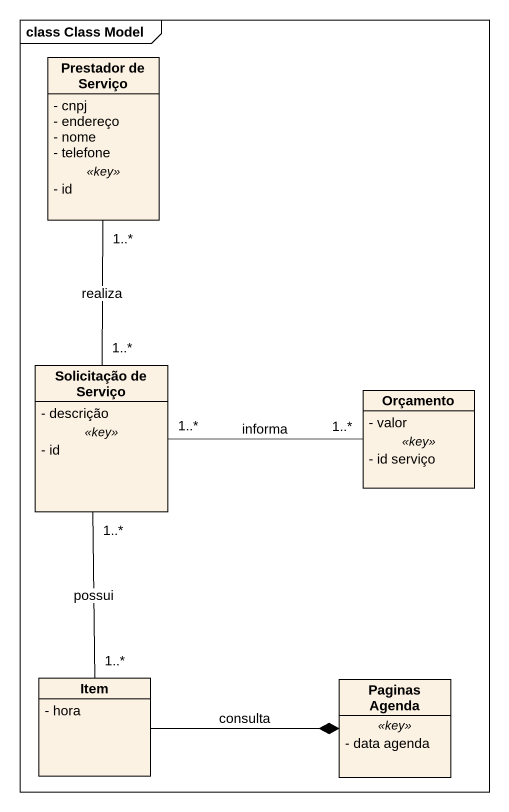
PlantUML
@startuml
mainframe class Class Model
hide circle
hide empty members
skinparam classAttributeIconSize 0
class "Prestador de Serviço" as Prestador_de_Serviço {
  - cnpj
  - endereço
  - nome
  - telefone
  .. <<key>> ..
  - id
}
class "Solicitação de Serviço" as Solicitação_de_Serviço {
  - descrição
  .. <<key>> ..
  - id
}
class Orçamento {
  - valor
  .. <<key>> ..
  - id serviço
}
class Item {
  - hora
}
class "Paginas Agenda" as Paginas_Agenda {
  .. <<key>> ..
  - data agenda
}
Prestador_de_Serviço "1..*" -- "1..*" Solicitação_de_Serviço : realiza
Solicitação_de_Serviço "1..*" -right- "1..*" Orçamento : informa
Item "1..*" -up- "1..*" Solicitação_de_Serviço : possui
Item -right-* Paginas_Agenda : consulta
@enduml
